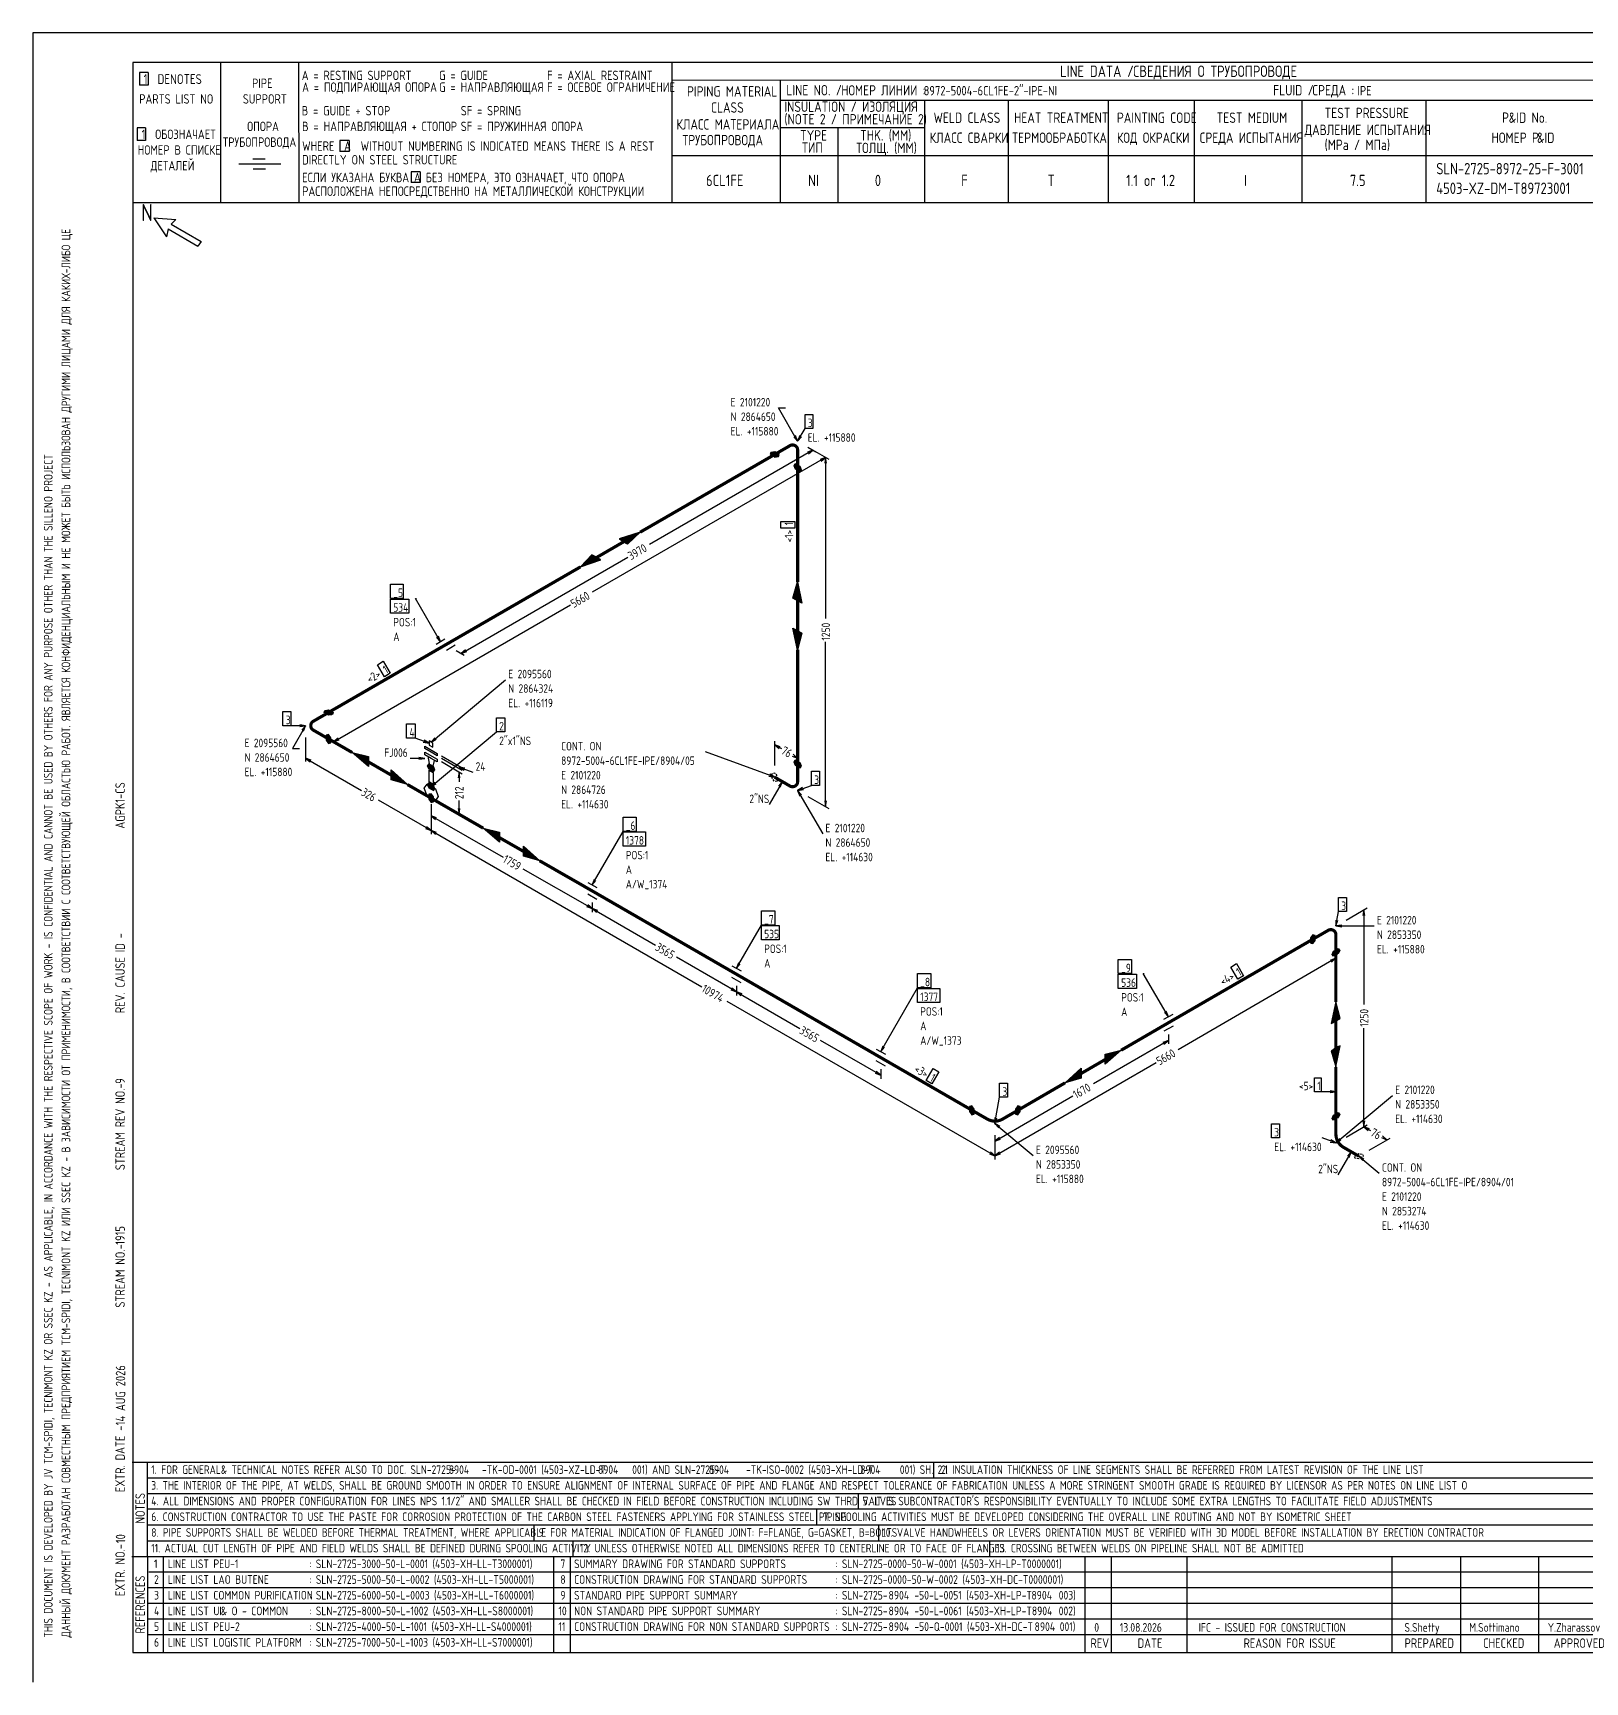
# Model space of a CAD drawing. Extents: x -1005 to 594, y -998 to 420.
# Drawn here: x 0 to 395.3, y 0 to 420 of the extents above; entities that cross this region are included whole.
import ezdxf

# ---------------------------------------------------------------- set-up
doc = ezdxf.new("R2010")
doc.units = 0
doc.linetypes.add('GT100', pattern=[0.8, 0.533333, -0.266667])
doc.styles.add('TTFN17', font='GOST type A')

msp = doc.modelspace()

# ---------------------------------------------------------------- linework, layer by layer
at = {"layer": 'GT_1', "flags": 128}
for points in [[(0, 420), (0, 0)], [(594, 420), (0, 420)], [(589.1, 412.5), (25.4, 412.5)], [(25.4, 412.5), (25.4, 7.5)], [(47.8, 412.5), (47.8, 376.7)], [(67.6, 412.5), (67.7, 376.7)], [(162.7, 412.5), (162.7, 376.7)], [(29.3, 409.9), (27.1, 409.9)], [(27.1, 409.9), (27.1, 406.7)], [(29.3, 409.9), (29.3, 406.7)], [(589.1, 408), (162.7, 407.9)], [(190.3, 407.8), (190.3, 376.7)], [(29.3, 406.7), (27.1, 406.7)], [(190.3, 402.9), (402.7, 402.9)], [(227.1, 402.9), (227.1, 376.7)], [(248.4, 402.9), (248.4, 376.8)], [(273.9, 402.9), (273.9, 376.7)], [(295.8, 402.9), (295.8, 376.7)], [(323.2, 402.9), (323.2, 376.7)], [(354.8, 402.9), (354.8, 376.8)], [(28.7, 395.8), (26.5, 395.8)], [(26.5, 395.8), (26.5, 392.6)], [(28.7, 395.8), (28.7, 392.6)], [(227.1, 395.8), (190.3, 395.8)], [(205, 395.8), (205, 376.7)], [(28.7, 392.6), (26.5, 392.6)], [(80.5, 392.6), (78.2, 392.6)], [(78.2, 392.6), (78.2, 389.8)], [(80.5, 392.6), (80.5, 389.8)], [(63.1, 386.6), (52.4, 386.6)], [(59.1, 387.9), (56, 387.9)], [(80.5, 389.8), (78.2, 389.8)], [(230.2, 388.7), (162.7, 388.7)], [(402.7, 388.7), (226.9, 388.7)], [(59.2, 385.3), (56.1, 385.3)], [(98.6, 384.6), (96.3, 384.6)], [(96.3, 384.6), (96.3, 381.9)], [(98.6, 384.6), (98.6, 381.9)], [(98.6, 381.9), (96.3, 381.9)], [(402.7, 376.7), (25.4, 376.7)], [(30.8, 372.9), (34, 368.1)], [(30.8, 372.9), (36.4, 372.5)], [(34.4, 370.1), (34, 368.1)], [(34.4, 370.1), (42, 365.7)], [(36.4, 372.5), (35.2, 371.3)], [(35.2, 371.3), (42.8, 366.9)], [(42.8, 366.9), (42, 365.7)], [(194.775, 316.025), (189.9, 324.5), (191.7, 324.5)], [(194.775, 316.025), (196.65, 319.25)], [(196.65, 322.85), (198.675, 322.85), (198.675, 319.25), (196.65, 319.25), (196.65, 322.85)], [(193.8, 317.15), (194.775, 316.025), (194.25, 317.45)], [(195.3, 317.45), (194.775, 316.025), (195.75, 317.15)], [(201.9, 311.9), (142.425, 277.55)], [(198.675, 313.775), (157.05, 289.7)], [(188.925, 311.975), (189.9, 312.125), (190.05, 312.65), (188.925, 313.325), (187.95, 313.175), (187.8, 312.65), (188.925, 311.975)], [(187.843, 312.8), (189.8, 312.8)], [(187.883, 312.6), (190.036, 312.6)], [(187.9, 313), (189.467, 313)], [(188.112, 313.2), (189.133, 313.2)], [(188.217, 312.4), (189.979, 312.4)], [(188.55, 312.2), (189.921, 312.2)], [(197.55, 312.8), (198.675, 313.775), (197.25, 313.25)], [(197.4, 314.525), (202.725, 311.45)], [(197.4, 314.525), (199.425, 313.325)], [(197.4, 314.525), (202.725, 311.45)], [(200.775, 310.925), (201.9, 311.9), (200.475, 311.375)], [(202.125, 310.4), (201.9, 311.9), (201.675, 310.4)], [(201.9, 311.9), (201.9, 270.875)], [(194.175, 310.25), (193.8, 309.8), (194.175, 308.975), (195.375, 308.3), (195.75, 308.75), (195.375, 309.575), (194.175, 310.25)], [(193.8, 309.8), (194.975, 309.8)], [(193.891, 309.6), (195.331, 309.6)], [(193.967, 310), (194.619, 310)], [(193.982, 309.4), (195.455, 309.4)], [(194.073, 309.2), (195.545, 309.2)], [(194.164, 309), (195.636, 309)], [(194.486, 308.8), (195.727, 308.8)], [(194.842, 308.6), (195.625, 308.6)], [(190.5, 293.9), (190.5, 295.55), (194.025, 295.55), (194.025, 293.9), (190.5, 293.9)], [(154.65, 292.85), (149.325, 291.125), (151.5, 289.85), (154.65, 292.85), (149.475, 291.05), (151.425, 289.925), (154.275, 292.625), (149.625, 290.975), (151.275, 290), (153.9, 292.4), (149.775, 290.9), (151.125, 290.075), (153.525, 292.175), (149.925, 290.75), (150.975, 290.15), (153.075, 291.95), (150.075, 290.675), (150.825, 290.225), (152.7, 291.725), (150.225, 290.6), (150.675, 290.3), (152.325, 291.5), (150.375, 290.525), (150.6, 290.375), (151.875, 291.275), (150.525, 290.45)], [(109.05, 261.95), (151.5, 286.475)], [(143.55, 286.4), (142.35, 287.075), (139.425, 284), (144.6, 285.8), (142.5, 287), (139.8, 284.225), (144.525, 285.875), (142.65, 286.925), (140.25, 284.45), (144.375, 285.95), (142.8, 286.85), (140.625, 284.75), (144.225, 286.025), (142.95, 286.7), (141, 284.9), (144.075, 286.1), (143.1, 286.625), (141.45, 285.2), (143.925, 286.175), (143.25, 286.55), (141.75, 285.35), (143.775, 286.25), (143.4, 286.475), (142.2, 285.65), (143.625, 286.325), (143.55, 286.4), (139.425, 284)], [(91.05, 279.575), (94.275, 279.575), (94.275, 275.975), (91.05, 275.975), (91.05, 279.575)], [(194.775, 275.375), (193.575, 276.05), (194.775, 280.175), (195.825, 274.775), (193.725, 275.975), (194.775, 279.725), (195.75, 274.85), (193.875, 275.9), (194.775, 279.2), (195.6, 274.925), (194.025, 275.825), (194.775, 278.75), (195.45, 275), (194.175, 275.675), (194.775, 278.3), (195.3, 275.075), (194.325, 275.6), (194.775, 277.85), (195.15, 275.15), (194.475, 275.525), (194.775, 277.4), (195, 275.225), (194.625, 275.45), (194.775, 276.95), (194.85, 275.3), (194.775, 275.375), (194.775, 280.175)], [(76.575, 239.45), (136.875, 274.325)], [(91.05, 275.825), (95.7, 275.825), (95.7, 272.225), (91.05, 272.225), (91.05, 275.825)], [(103.8, 264.95), (97.425, 275.975), (97.65, 275.975)], [(104.925, 265.625), (102.675, 264.275)], [(102.825, 266.075), (103.8, 264.95), (103.275, 266.375)], [(194.775, 262.925), (193.575, 268.4), (195.825, 267.125), (194.775, 262.925), (193.725, 268.325), (195.75, 267.2), (194.775, 263.375), (193.875, 268.25), (195.6, 267.275), (194.775, 263.75), (194.025, 268.175), (195.45, 267.35), (194.775, 264.275), (194.175, 268.025), (195.3, 267.425), (194.775, 264.725), (194.325, 267.95), (195.15, 267.5), (194.775, 265.175), (194.475, 267.875), (195, 267.575), (194.775, 265.625), (194.625, 267.8), (194.85, 267.65), (194.775, 266.075), (194.775, 267.725)], [(201.9, 222.95), (201.9, 264.95)], [(105.3, 262.775), (107.55, 264.125)], [(107.775, 262.7), (109.8, 261.5)], [(110.175, 262.925), (109.05, 261.95), (110.475, 262.475)], [(87.75, 259.1), (89.175, 260), (90.975, 256.925), (89.55, 256.025), (87.75, 259.1)], [(101.4, 239.375), (120.375, 255.275)], [(63.675, 247.175), (65.7, 247.175), (65.7, 243.575), (63.675, 243.575), (63.675, 247.175)], [(67.95, 243.35), (69.45, 243.575), (67.95, 243.8)], [(74.175, 246.95), (74.325, 247.475), (75.3, 247.625), (76.425, 246.95), (76.275, 246.425), (75.3, 246.275), (74.175, 246.95)], [(74.189, 247), (76.342, 247)], [(74.246, 247.2), (76.008, 247.2)], [(74.304, 247.4), (75.675, 247.4)], [(74.425, 246.8), (76.382, 246.8)], [(74.758, 246.6), (76.325, 246.6)], [(75.092, 246.4), (76.112, 246.4)], [(95.175, 244.025), (97.35, 244.025), (97.35, 240.425), (95.175, 240.425), (95.175, 244.025)], [(118.05, 245.6), (120.225, 245.6), (120.225, 242), (118.05, 242), (118.05, 245.6)], [(69.45, 243.575), (65.7, 243.575)], [(69.45, 243.575), (66.075, 237.725), (67.875, 237.725)], [(68.925, 242.15), (69.45, 243.575), (68.475, 242.45)], [(69.45, 240.575), (69.45, 234.425)], [(72.075, 242.075), (77.4, 239)], [(75.9, 240.5), (75.3, 241.325), (74.7, 241.175), (74.7, 239.9), (75.3, 239.075), (75.9, 239.225), (75.9, 240.5)], [(74.7, 241), (75.536, 241)], [(74.7, 240.8), (75.682, 240.8)], [(74.7, 240.6), (75.827, 240.6)], [(74.7, 240.4), (75.9, 240.4)], [(74.7, 240.2), (75.9, 240.2)], [(74.7, 240), (75.9, 240)], [(74.773, 239.8), (75.9, 239.8)], [(74.8, 241.2), (75.391, 241.2)], [(74.918, 239.6), (75.9, 239.6)], [(75.064, 239.4), (75.9, 239.4)], [(77.7, 240.425), (76.575, 239.45), (78, 239.975)], [(100.875, 239.15), (97.35, 240.425)], [(99.375, 239.375), (100.875, 239.15), (99.6, 239.9)], [(100.875, 238.625), (101.85, 238.1), (101.85, 239.15), (100.875, 239.675), (100.875, 238.625)], [(101.4, 228.05), (118.05, 242)], [(102.375, 240.5), (101.4, 239.375), (102.675, 240.125)], [(188.925, 233.45), (188.925, 239.6)], [(70.875, 234.8), (69.45, 235.325), (70.575, 234.35)], [(69.45, 235.325), (83.7, 227.075)], [(75.209, 239.2), (75.8, 239.2)], [(81.3, 236.75), (85.425, 235.7), (85.425, 233.15), (81.3, 236.75), (85.425, 235.55), (85.425, 233.225), (81.675, 236.525), (85.425, 235.325), (85.425, 233.45), (82.05, 236.3), (85.425, 235.175), (85.425, 233.6), (82.425, 236.075), (85.425, 235.025), (85.425, 233.75), (82.875, 235.85), (85.425, 234.875), (85.425, 233.9), (83.25, 235.625), (85.425, 234.65), (85.425, 234.125), (83.625, 235.4), (85.425, 234.5), (85.425, 234.275), (84.075, 235.175), (85.425, 234.35)], [(99.825, 235.25), (96.075, 235.25)], [(98.325, 235.025), (99.825, 235.25), (98.325, 235.475)], [(101.4, 236.825), (99.825, 237.725), (99.825, 238.325), (102.975, 236.525), (102.975, 235.925), (101.4, 236.825)], [(101.4, 235.25), (99.825, 236.15), (99.825, 236.825), (102.975, 235.025), (102.975, 234.35), (101.4, 235.25)], [(100.575, 235.775), (101.1, 233), (101.775, 232.625), (102.3, 234.725)], [(104.025, 235.925), (109.35, 232.85)], [(104.025, 235.325), (109.35, 232.25)], [(188.925, 230.45), (171.3, 236.9)], [(190.35, 238.175), (188.925, 238.7), (190.05, 237.725)], [(188.925, 238.7), (190.65, 237.725)], [(193.35, 235.85), (194.775, 235.325), (193.65, 236.3)], [(194.775, 235.325), (193.875, 235.85)], [(194.775, 230.075), (194.775, 236.225)], [(91.275, 230.975), (91.275, 232.325), (95.4, 228.575), (91.275, 229.775), (91.275, 232.175), (95.025, 228.8), (91.275, 229.85), (91.275, 231.95), (94.575, 229.025), (91.275, 230.075), (91.275, 231.8), (94.2, 229.325), (91.275, 230.225), (91.275, 231.65), (93.825, 229.475), (91.275, 230.375), (91.275, 231.5), (93.375, 229.775), (91.275, 230.525), (91.275, 231.275), (93.075, 229.925), (91.275, 230.75), (91.275, 231.125), (92.625, 230.225), (91.275, 230.9), (91.275, 230.975), (95.4, 228.575)], [(100.8, 233.825), (100.425, 233.375), (100.8, 232.55), (102, 231.875), (102.375, 232.325), (102, 233.15), (100.8, 233.825)], [(100.446, 233.4), (101.556, 233.4)], [(100.505, 233.2), (101.911, 233.2)], [(100.595, 233), (102.068, 233)], [(100.612, 233.6), (101.2, 233.6)], [(100.686, 232.8), (102.159, 232.8)], [(100.777, 232.6), (102.25, 232.6)], [(101.4, 228.95), (100.875, 229.25), (100.875, 232.25), (101.925, 231.65), (101.925, 228.65), (101.4, 228.95)], [(101.067, 232.4), (102.341, 232.4)], [(101.422, 232.2), (102.271, 232.2)], [(104.025, 234.425), (109.35, 231.35)], [(108.75, 230.3), (108.525, 231.8), (108.3, 230.3)], [(110.025, 232.775), (108.525, 233), (109.8, 232.25)], [(108.525, 233), (112.05, 231.725)], [(108.525, 231.8), (108.525, 229.25)], [(187.425, 230.75), (188.925, 230.45), (187.65, 231.2)], [(194.175, 234.8), (193.8, 234.35), (194.175, 233.525), (195.375, 232.85), (195.75, 233.3), (195.375, 234.125), (194.175, 234.8)], [(193.842, 234.4), (194.886, 234.4)], [(193.868, 234.2), (195.242, 234.2)], [(193.959, 234), (195.432, 234)], [(194.008, 234.6), (194.531, 234.6)], [(194.05, 233.8), (195.523, 233.8)], [(194.141, 233.6), (195.614, 233.6)], [(194.397, 233.4), (195.705, 233.4)], [(194.753, 233.2), (195.667, 233.2)], [(198.3, 231.95), (200.325, 231.95), (200.325, 228.35), (198.3, 228.35), (198.3, 231.95)], [(101.4, 225.125), (100.425, 225.725), (99.6, 227.675), (100.425, 228.65), (102.525, 227.45), (103.2, 225.575), (102.525, 224.525), (101.4, 225.125)], [(100.8, 229.025), (100.425, 228.575), (100.8, 227.75), (102, 227.075), (102.375, 227.525), (102, 228.35), (100.8, 229.025)], [(100.446, 228.6), (101.556, 228.6)], [(100.505, 228.4), (101.911, 228.4)], [(100.595, 228.2), (102.068, 228.2)], [(100.612, 228.8), (101.2, 228.8)], [(100.686, 228), (102.159, 228)], [(100.777, 227.8), (102.25, 227.8)], [(101.067, 227.6), (102.341, 227.6)], [(102.375, 229.175), (101.4, 228.05), (102.675, 228.8)], [(101.422, 227.4), (102.271, 227.4)], [(190.875, 229.325), (187.5, 223.475)], [(190.35, 227.9), (190.875, 229.325), (189.9, 228.2)], [(194.775, 227.075), (198.3, 228.35)], [(196.05, 227.825), (194.775, 227.075), (196.275, 227.3)], [(195.75, 225.95), (194.775, 227.075), (195.3, 225.65)], [(194.775, 227.075), (201.15, 216.05)], [(101.4, 216.875), (87.975, 224.6)], [(102, 225.425), (101.4, 226.25), (100.8, 226.1), (100.8, 224.825), (101.4, 224), (102, 224.15), (102, 225.425)], [(100.8, 226), (101.582, 226)], [(100.8, 225.8), (101.727, 225.8)], [(100.8, 225.6), (101.873, 225.6)], [(100.8, 225.4), (102, 225.4)], [(100.8, 225.2), (102, 225.2)], [(100.8, 225), (102, 225)], [(100.818, 224.8), (102, 224.8)], [(100.964, 224.6), (102, 224.6)], [(101.109, 224.4), (102, 224.4)], [(101.255, 224.2), (102, 224.2)], [(101.4, 223.625), (101.4, 219.725)], [(101.4, 223.625), (101.4, 215.975)], [(104.025, 223.625), (109.35, 220.55)], [(108.525, 221), (108.525, 224.525)], [(197.4, 225.575), (202.725, 222.5)], [(201.675, 224.45), (201.9, 222.95), (202.125, 224.45)], [(101.4, 222.125), (101.4, 215.975)], [(102.825, 220.1), (101.4, 220.625), (102.525, 219.65)], [(101.4, 220.625), (119.775, 210.05)], [(108.3, 222.5), (108.525, 221), (108.75, 222.5)], [(150.3, 220.25), (153.675, 220.25), (153.675, 216.65), (150.3, 216.65), (150.3, 220.25)], [(99.975, 217.4), (101.4, 216.875), (100.275, 217.85)], [(102.825, 216.35), (101.4, 216.875), (102.525, 215.9)], [(101.4, 216.875), (170.4, 177.05)], [(114.675, 217.475), (118.8, 216.425), (118.8, 213.875), (114.675, 217.475), (118.8, 216.275), (118.8, 213.95), (115.05, 217.25), (118.8, 216.05), (118.8, 214.175), (115.425, 217.025), (118.8, 215.9), (118.8, 214.325), (115.8, 216.8), (118.8, 215.75), (118.8, 214.475), (116.25, 216.575), (118.8, 215.6), (118.8, 214.625), (116.625, 216.35), (118.8, 215.375), (118.8, 214.85), (117, 216.125), (118.8, 215.225), (118.8, 215), (117.45, 215.9), (118.8, 215.075)], [(142.425, 203), (150.3, 216.65)], [(150.3, 216.5), (156, 216.5), (156, 212.9), (150.3, 212.9), (150.3, 216.5)], [(124.95, 211.55), (124.95, 212.9), (129.075, 209.15), (124.95, 210.35), (124.95, 212.75), (128.7, 209.375), (124.95, 210.425), (124.95, 212.525), (128.25, 209.6), (124.95, 210.65), (124.95, 212.375), (127.875, 209.9), (124.95, 210.8), (124.95, 212.225), (127.5, 210.05), (124.95, 210.95), (124.95, 212.075), (127.05, 210.35), (124.95, 211.1), (124.95, 211.85), (126.75, 210.5), (124.95, 211.325), (124.95, 211.7), (126.3, 210.8), (124.95, 211.475), (124.95, 211.55), (129.075, 209.15)], [(142.425, 197), (124.875, 207.05)], [(141.3, 203.675), (143.625, 202.325)], [(142.95, 204.425), (142.425, 203), (143.4, 204.125)], [(141, 197.525), (142.425, 197), (141.3, 197.975)], [(143.625, 199.325), (141.3, 200.675)], [(142.425, 198.5), (142.425, 196.1)], [(142.425, 198.5), (142.425, 196.1)], [(332.55, 199.85), (334.575, 199.85), (334.575, 196.25), (332.55, 196.25), (332.55, 199.85)], [(143.85, 196.475), (142.425, 197), (143.55, 196.025)], [(142.425, 197), (158.55, 187.7)], [(185.55, 196.4), (188.925, 196.4), (188.925, 192.8), (185.55, 192.8), (185.55, 196.4)], [(331.875, 192.575), (332.55, 196.25)], [(331.875, 194.075), (331.875, 192.575), (332.4, 194)], [(334.5, 194.075), (339.825, 197.15)], [(339.225, 195.2), (339, 196.7), (338.775, 195.2)], [(339, 196.7), (339, 172.55)], [(179.175, 181.775), (185.55, 192.8)], [(185.55, 192.65), (190.05, 192.65), (190.05, 189.05), (185.55, 189.05), (185.55, 192.65)], [(326.625, 190.175), (326.025, 190.325), (325.425, 189.5), (325.425, 188.225), (326.025, 188.075), (326.625, 188.9), (326.625, 190.175)], [(325.425, 189.4), (326.625, 189.4)], [(325.425, 189.2), (326.625, 189.2)], [(325.425, 189), (326.625, 189)], [(325.498, 189.6), (326.625, 189.6)], [(325.643, 189.8), (326.625, 189.8)], [(325.789, 190), (326.625, 190)], [(325.934, 190.2), (326.525, 190.2)], [(333.375, 192.8), (331.875, 192.575), (333.375, 192.35)], [(331.875, 192.575), (341.625, 192.575)], [(331.875, 189.575), (331.875, 183.425)], [(325.425, 188.8), (326.552, 188.8)], [(325.425, 188.6), (326.407, 188.6)], [(325.425, 188.4), (326.261, 188.4)], [(325.525, 188.2), (326.116, 188.2)], [(331.275, 184.85), (330.9, 185.3), (331.275, 186.125), (332.475, 186.8), (332.85, 186.35), (332.475, 185.525), (331.275, 184.85)], [(330.945, 185.4), (332.253, 185.4)], [(330.983, 185.2), (331.897, 185.2)], [(331.036, 185.6), (332.509, 185.6)], [(331.127, 185.8), (332.6, 185.8)], [(331.218, 186), (332.691, 186)], [(331.408, 186.2), (332.782, 186.2)], [(331.764, 186.4), (332.808, 186.4)], [(332.119, 186.6), (332.642, 186.6)], [(179.175, 175.775), (163.875, 184.625)], [(178.05, 182.45), (180.375, 181.1)], [(179.7, 183.2), (179.175, 181.775), (180.15, 182.9)], [(276.45, 184.025), (279.825, 184.025), (279.825, 180.425), (276.45, 180.425), (276.45, 184.025)], [(331.875, 184.325), (291.675, 161)], [(305.1, 182.075), (306.525, 182.975), (308.325, 179.9), (306.9, 179), (305.1, 182.075)], [(330.75, 183.35), (331.875, 184.325), (330.45, 183.8)], [(177.75, 176.3), (179.175, 175.775), (178.05, 176.75)], [(180.375, 178.1), (178.05, 179.45)], [(179.175, 177.275), (179.175, 174.875)], [(179.175, 177.275), (179.175, 174.875)], [(215.925, 160.55), (225.3, 176.825)], [(225.3, 180.425), (228.675, 180.425), (228.675, 176.825), (225.3, 176.825), (225.3, 180.425)], [(225.3, 176.675), (231, 176.675), (231, 173.075), (225.3, 173.075), (225.3, 176.675)], [(276.45, 180.275), (281.1, 180.275), (281.1, 176.675), (276.45, 176.675), (276.45, 180.275)], [(289.2, 169.4), (282.825, 180.425), (283.05, 180.425)], [(245.025, 134), (176.85, 173.3)], [(180.6, 175.25), (179.175, 175.775), (180.3, 174.8)], [(179.175, 175.775), (195.3, 166.475)], [(331.875, 173.225), (330.675, 167.75), (332.925, 169.025), (331.875, 173.225), (330.825, 167.825), (332.85, 168.95), (331.875, 172.775), (330.975, 167.9), (332.7, 168.875), (331.875, 172.4), (331.125, 167.975), (332.55, 168.8), (331.875, 171.875), (331.275, 168.125), (332.4, 168.725), (331.875, 171.425), (331.425, 168.2), (332.25, 168.65), (331.875, 170.975), (331.575, 168.275), (332.1, 168.575), (331.875, 170.525), (331.725, 168.35), (331.95, 168.5), (331.875, 170.075), (331.875, 168.425)], [(288.075, 168.8), (290.4, 170.075)], [(288.225, 170.525), (289.2, 169.4), (288.675, 170.825)], [(290.4, 167.075), (288.075, 165.8)], [(289.2, 164.9), (289.2, 162.5)], [(339, 141.425), (339, 166.55)], [(215.925, 154.55), (200.625, 163.4)], [(214.8, 161.225), (217.125, 159.875)], [(216.45, 161.975), (215.925, 160.55), (216.9, 161.675)], [(289.2, 163.4), (270.15, 152.375)], [(273.075, 158.525), (273.075, 159.875), (277.2, 160.925), (273.075, 157.325), (273.075, 159.725), (276.825, 160.7), (273.075, 157.4), (273.075, 159.5), (276.375, 160.475), (273.075, 157.625), (273.075, 159.35), (276, 160.175), (273.075, 157.775), (273.075, 159.2), (275.625, 160.025), (273.075, 157.925), (273.075, 159.05), (275.175, 159.725), (273.075, 158.075), (273.075, 158.825), (274.875, 159.575), (273.075, 158.3), (273.075, 158.675), (274.425, 159.275), (273.075, 158.45), (273.075, 158.525), (277.2, 160.925)], [(288.075, 162.425), (289.2, 163.4), (287.775, 162.875)], [(331.875, 161.45), (330.675, 160.775), (331.875, 156.65), (332.925, 162.05), (330.825, 160.85), (331.875, 157.1), (332.85, 161.975), (330.975, 160.925), (331.875, 157.625), (332.7, 161.9), (331.125, 161), (331.875, 158.075), (332.55, 161.825), (331.275, 161.15), (331.875, 158.525), (332.4, 161.75), (331.425, 161.225), (331.875, 158.975), (332.25, 161.675), (331.575, 161.3), (331.875, 159.425), (332.1, 161.6), (331.725, 161.375), (331.875, 159.875), (331.95, 161.525), (331.875, 161.45), (331.875, 156.65)], [(214.5, 155.075), (215.925, 154.55), (214.8, 155.525)], [(217.125, 156.875), (214.8, 158.225)], [(215.925, 156.05), (215.925, 153.65)], [(229.275, 156.275), (230.7, 155.45), (228.975, 152.375), (227.475, 153.2), (229.275, 156.275)], [(245.025, 134), (286.125, 157.775)], [(262.875, 152.6), (267, 156.35), (267, 153.8), (262.875, 152.6), (267, 156.2), (267, 153.875), (263.25, 152.825), (267, 155.975), (267, 154.1), (263.625, 153.05), (267, 155.825), (267, 154.25), (264, 153.275), (267, 155.675), (267, 154.4), (264.45, 153.5), (267, 155.525), (267, 154.55), (264.825, 153.725), (267, 155.3), (267, 154.775), (265.2, 153.95), (267, 155.15), (267, 154.925), (265.65, 154.175), (267, 155)], [(246.225, 152.525), (248.25, 152.525), (248.25, 148.925), (246.225, 148.925), (246.225, 152.525)], [(326.4, 153.875), (328.125, 153.875), (328.125, 150.35), (326.4, 150.35), (326.4, 153.875)], [(245.025, 137.75), (264.9, 149.3)], [(245.025, 142.25), (246.225, 148.925)], [(331.875, 150.35), (328.125, 150.35)], [(330.375, 150.125), (331.875, 150.35), (330.375, 150.575)], [(331.875, 137.3), (346.275, 149.375)], [(239.775, 145.925), (239.175, 146.75), (238.575, 146.6), (238.575, 145.325), (239.175, 144.5), (239.775, 144.65), (239.775, 145.925)], [(238.575, 146.6), (239.284, 146.6)], [(238.575, 146.4), (239.43, 146.4)], [(238.575, 146.2), (239.575, 146.2)], [(238.575, 146), (239.72, 146)], [(238.575, 145.8), (239.775, 145.8)], [(238.575, 145.6), (239.775, 145.6)], [(238.575, 145.4), (239.775, 145.4)], [(238.666, 145.2), (239.775, 145.2)], [(238.811, 145), (239.775, 145)], [(238.957, 144.8), (239.775, 144.8)], [(245.025, 143.75), (245.025, 142.25), (245.55, 143.675)], [(251.475, 146.6), (250.875, 146.75), (250.275, 145.925), (250.275, 144.65), (250.875, 144.5), (251.475, 145.325), (251.475, 146.6)], [(250.275, 145.8), (251.475, 145.8)], [(250.275, 145.6), (251.475, 145.6)], [(250.275, 145.4), (251.475, 145.4)], [(250.275, 145.2), (251.384, 145.2)], [(250.275, 145), (251.239, 145)], [(250.275, 144.8), (251.093, 144.8)], [(250.33, 146), (251.475, 146)], [(250.475, 146.2), (251.475, 146.2)], [(250.62, 146.4), (251.475, 146.4)], [(250.766, 146.6), (251.475, 146.6)], [(331.275, 143.075), (330.9, 143.525), (331.275, 144.35), (332.475, 145.025), (332.85, 144.575), (332.475, 143.75), (331.275, 143.075)], [(330.934, 143.6), (332.208, 143.6)], [(331.004, 143.4), (331.853, 143.4)], [(331.025, 143.8), (332.498, 143.8)], [(331.116, 144), (332.589, 144)], [(331.207, 144.2), (332.68, 144.2)], [(331.364, 144.4), (332.77, 144.4)], [(331.719, 144.6), (332.829, 144.6)], [(332.075, 144.8), (332.662, 144.8)], [(338.775, 142.925), (339, 141.425), (339.225, 142.925)], [(246.3, 141.5), (245.025, 142.25), (246, 141.125)], [(245.025, 142.25), (254.775, 134.075)], [(245.025, 139.25), (245.025, 133.1)], [(245.025, 139.25), (245.025, 136.85)], [(245.025, 139.25), (245.025, 133.1)], [(246.15, 138.725), (245.025, 137.75), (246.45, 138.275)], [(315.45, 142.175), (317.475, 142.175), (317.475, 138.575), (315.45, 138.575), (315.45, 142.175)], [(334.5, 138.8), (339.825, 141.875)], [(334.5, 138.8), (339.825, 141.875)], [(340.425, 140.9), (339, 141.425), (340.125, 140.45)], [(339, 141.425), (340.725, 140.45)], [(343.5, 138.65), (344.85, 138.05), (343.725, 139.1)], [(243.6, 134.525), (245.025, 134), (243.9, 134.975)], [(246.15, 134.975), (245.025, 134), (246.45, 134.525)], [(331.875, 137.3), (328.35, 138.575)], [(330.375, 137.525), (331.875, 137.3), (330.6, 138.05)], [(332.85, 138.425), (331.875, 137.3), (333.15, 138.05)], [(335.775, 135.05), (332.4, 129.2)], [(335.25, 133.625), (335.775, 135.05), (334.8, 133.925)], [(340.35, 135.425), (345.675, 138.5)], [(344.85, 138.05), (344.025, 138.575)], [(339, 133.175), (337.725, 133.925), (338.7, 132.8)], [(337.725, 133.925), (342.9, 129.575)], [(25.3, 56), (402.7, 56)], [(29.1, 56), (29.2, 7.5)], [(229.4, 56), (229.4, 52)], [(29.1, 52), (402.7, 52)], [(29.1, 48), (402.7, 48)], [(210.2, 48), (210.2, 44)], [(402.7, 44), (29.1, 44)], [(199.6, 44), (199.6, 40)], [(29.2, 40), (402.7, 40)], [(127.6, 40), (127.6, 36)], [(215.4, 40), (215.4, 36)], [(29.1, 36), (402.7, 36)], [(137.5, 36), (137.5, 32)], [(243.6, 36), (243.6, 32)], [(25.2, 32), (402.7, 32)], [(33.2, 32), (33.2, 7.6)], [(132.6, 32), (132.6, 7.6)], [(136.8, 32), (136.8, 7.6)], [(267.9, 32), (267.9, 7.5)], [(274.6, 32), (274.6, 7.5)], [(293.9, 32), (293.9, 7.5)], [(346.1, 32), (346.1, 7.5)], [(363.6, 32), (363.6, 7.5)], [(383.5, 32), (383.5, 7.5)], [(402.7, 28), (29.5, 28)], [(402.7, 24), (29.1, 24)], [(402.7, 20), (29.1, 20)], [(402.7, 16), (29.1, 16)], [(402.7, 12), (29.2, 12)], [(25.4, 7.5), (589.1, 7.5)], [(0, 0), (0, 0)]]:
    msp.add_lwpolyline(points, dxfattribs=at)
at = {"layer": 'GT_1', "const_width": 0.8, "flags": 128}
for points in [[(192.825, 314.9), (188.925, 312.65)], [(188.925, 312.65), (154.65, 292.85)], [(194.775, 309.275), (194.775, 313.775)], [(194.775, 280.175), (194.775, 309.275)], [(150.525, 290.45), (143.55, 286.4)], [(139.425, 284), (105.15, 264.2)], [(194.775, 267.725), (194.775, 275.375)], [(105.15, 264.2), (75.3, 246.95)], [(194.775, 233.825), (194.775, 262.925)], [(75.3, 246.95), (71.4, 244.7)], [(71.4, 242.45), (75.3, 240.2)], [(75.3, 240.2), (81.3, 236.75)], [(85.425, 234.35), (91.275, 230.975)], [(194.775, 229.325), (194.775, 233.825)], [(95.4, 228.575), (101.4, 225.125)], [(188.925, 230.45), (192.825, 228.2)], [(101.4, 225.125), (114.675, 217.475)], [(118.8, 215.075), (124.95, 211.55)], [(129.075, 209.15), (142.425, 201.5)], [(142.425, 201.5), (179.175, 180.275)], [(289.2, 167.9), (326.025, 189.2)], [(326.025, 189.2), (329.925, 191.45)], [(331.875, 190.325), (331.875, 185.825)], [(331.875, 185.825), (331.875, 173.225)], [(179.175, 180.275), (215.925, 159.05)], [(277.2, 160.925), (289.2, 167.9)], [(331.875, 168.425), (331.875, 161.45)], [(215.925, 159.05), (239.175, 145.625)], [(267, 155), (273.075, 158.525)], [(331.875, 156.65), (331.875, 144.05)], [(250.875, 145.625), (262.875, 152.6)], [(239.175, 145.625), (243.075, 143.375)], [(246.975, 143.375), (250.875, 145.625)], [(331.875, 144.05), (331.875, 139.55)], [(333.825, 136.175), (337.725, 133.925)]]:
    msp.add_lwpolyline(points, dxfattribs=at)
for points in [[(194.775, 313.775, 0.577571), (192.825, 314.9)], [(71.4, 244.7, 0.57736), (71.4, 242.45)], [(192.825, 228.2, 0.577127), (194.775, 229.325)], [(329.925, 191.45, -0.577127), (331.875, 190.325)], [(243.075, 143.375, 0.267941), (246.975, 143.375)], [(331.875, 139.55, 0.268126), (333.825, 136.175)]]:
    msp.add_lwpolyline(points, format="xyb", dxfattribs=at)
at = {"layer": 'GT_1', "linetype": 'GT100', "flags": 128}
for points in [[(189.525, 229.475), (188.925, 229.325), (188.325, 230.15), (188.325, 231.425), (188.925, 231.575), (189.525, 230.75), (189.525, 229.475)], [(337.725, 133.25), (336.75, 133.4), (336.6, 133.925), (337.725, 134.6), (338.7, 134.45), (338.85, 133.925), (337.725, 133.25)]]:
    msp.add_lwpolyline(points, dxfattribs=at)

# ---------------------------------------------------------------- texts
at = {"layer": 'GT_1', "style": 'TTFN17'}
for s, height, p in [('LINE DATA /', 2.8875, (261.633, 408.8)), ('СВЕДЕНИЯ О ТРУБОПРОВОДЕ', 2.8875, (280.233, 408.8)), (' 1  DENOTES', 2.5025, (26.875, 407)), (' PIPE', 2.4062, (54.561, 406)), ('A = RESTING SUPPORT', 2.40625, (68.461, 408)), ('A = ПОДПИРАЮЩАЯ ОПОРА', 2.40625, (68.561, 405)), ('G = GUIDE', 2.4062, (103.461, 408)), ('G = НАПРАВЛЯЮЩАЯ', 2.40625, (103.461, 405)), ('F = AXIAL RESTRAINT', 2.40625, (130.961, 408)), ('F = ОСЕВОЕ ОГРАНИЧЕНИЕ', 2.40625, (130.961, 405)), ('PARTS LIST NO', 2.40625, (27.061, 402)), ('SUPPORT', 2.4062, (53.461, 402)), ('PIPING MATERIAL', 2.64687, (166.597, 403.8)), ('LINE NO. /', 2.6469, (191.897, 404.1)), ('НОМЕР ЛИНИИ :', 2.59875, (205.89, 404.1)), ('8972-5004-6CL1FE-2"-IPE-NI', 2.40625, (226.861, 404.1)), ('FLUID /', 2.6469, (315.897, 404.1)), ('СРЕДА :', 2.6469, (325.897, 404.1)), ('IPE', 2.4062, (337.361, 404.1)), ('B = GUIDE + STOP', 2.40625, (68.461, 399)), ('SF = SPRING', 2.40625, (108.961, 399)), ('CLASS', 2.6469, (172.697, 399.7)), ('(NOTE 2 / ПРИМЕЧАНИЕ 2)', 2.64687, (191.397, 396.7)), ('INSULATION / ИЗОЛЯЦИЯ', 2.64687, (191.397, 399.9)), ('WELD CLASS', 2.6469, (229.397, 397.1)), ('HEAT TREATMENT', 2.64687, (249.897, 397.1)), ('PAINTING CODE', 2.64687, (276.097, 397.1)), ('TEST MEDIUM', 2.64687, (301.497, 397.1)), ('TEST PRESSURE', 2.64687, (328.997, 398.3)), ('P', 2.647, (374.197, 397.1)), ('&ID No.', 2.6469, (375.908, 397.1)), (' 1  ОБОЗНАЧАЕТ', 2.40625, (26.461, 393)), ('ОПОРА', 2.4062, (54.561, 395)), ('B = НАПРАВЛЯЮЩАЯ + СТОПОР', 2.40625, (68.561, 395)), ('SF = ПРУЖИННАЯ ОПОРА', 2.40625, (108.961, 395)), ('КЛАСС МАТЕРИАЛА', 2.64687, (163.897, 395.4)), ('TYPE', 2.6469, (195.397, 392.6)), ('THK. (MM)', 2.6469, (210.697, 392.6)), ('ДАВЛЕНИЕ ИСПЫТАНИЯ', 2.64687, (323.897, 394)), ('НОМЕР В СПИСКЕ', 2.40625, (26.661, 389)), ('ТРУБОПРОВОДА', 2.40625, (48.361, 391)), ('WHERE  A  WITHOUT NUMBERING IS INDICATED MEANS THERE IS A REST', 2.40625, (68.561, 390)), ('ТРУБОПРОВОДА', 2.64687, (165.397, 391.4)), ('ТИП', 2.6469, (195.897, 389.5)), ('ТОЛЩ. (ММ)', 2.6469, (209.697, 389.4)), ('КЛАСС СВАРКИ', 2.64687, (228.397, 392)), ('ТЕРМООБРАБОТКА', 2.64687, (249.397, 392)), ('КОД ОКРАСКИ', 2.64687, (276.097, 392)), ('СРЕДА ИСПЫТАНИЯ', 2.64687, (297.197, 392)), ('(MPa / МПа)', 2.64687, (328.997, 390.2)), ('НОМЕР P', 2.6469, (371.497, 392)), ('&ID', 2.6469, (383.097, 392)), ('ДЕТАЛЕЙ', 2.4062, (29.961, 385)), ('DIRECTLY ON STEEL STRUCTURE', 2.40625, (68.561, 386.5)), ('SLN-2725-8972-25-F-3001', 2.8875, (357.433, 384)), ('ЕСЛИ УКАЗАНА БУКВА A БЕЗ НОМЕРА, ЭТО ОЗНАЧАЕТ, ЧТО ОПОРА', 2.40625, (68.561, 382)), ('6CL1FE', 2.8875, (171.433, 381)), ('NI', 2.8875, (197.433, 381)), ('0', 2.888, (214.433, 381)), ('F', 2.888, (236.433, 381)), ('T', 2.888, (258.433, 381)), ('1.1 or 1.2', 2.8875, (278.433, 381)), ('I', 2.888, (308.433, 381)), ('7.5', 2.8875, (335.433, 381)), ('РАСПОЛОЖЕНА НЕПОСРЕДСТВЕННО НА МЕТАЛЛИЧЕСКОЙ КОНСТРУКЦИИ', 2.40625, (68.561, 378.5)), ('4503-XZ-DM-T89723001', 2.8875, (357.433, 379)), ('N', 4.331, (27.55, 372.1)), ('E 2101220', 2.1656, (177.713, 324.875)), ('N 2864650', 2.1656, (177.713, 321.178)), ('EL. +115880', 2.16562, (177.713, 317.48)), ('3', 2.166, (197.35, 319.625)), ('EL. +115880', 2.16562, (197.35, 315.875)), ('_5', 2.1656, (91.783, 276.35)), ('534', 2.1656, (91.783, 272.6)), ('POS:1', 2.1656, (91.783, 268.85)), ('A', 2.166, (91.783, 265.153)), ('E 2095560', 2.1656, (121.075, 255.65)), ('N 2864324', 2.1656, (121.075, 251.953)), ('EL. +116119', 2.16562, (121.075, 248.255)), ('3', 2.166, (64.405, 243.95)), ('2', 2.166, (118.75, 242.375)), ('E 2095560', 2.1656, (53.889, 238.1)), ('4', 2.166, (95.9, 240.8)), ('2"x1"NS', 2.1656, (118.75, 238.625)), ('CONT. ON', 2.1656, (134.529, 237.275)), ('N 2864650', 2.1656, (53.889, 234.403)), ('FJ006', 2.1656, (89.49, 235.625)), ('8972-5004-6CL1FE-IPE/8904/05', 2.16562, (134.529, 233.578)), ('EL. +115880', 2.16562, (53.889, 230.705)), ('24', 2.1656, (112.75, 232.1)), ('E 2101220', 2.1656, (134.529, 229.88)), ('N 2864726', 2.1656, (134.529, 226.183)), ('3', 2.166, (199, 228.725)), ('EL. +114630', 2.16562, (134.529, 222.485)), ('2"NS', 2.1656, (182.472, 223.85)), ('_6', 2.1656, (151, 217.025)), ('E 2101220', 2.1656, (201.85, 216.425)), ('1378', 2.1656, (151, 213.275)), ('N 2864650', 2.1656, (201.85, 212.728)), ('POS:1', 2.1656, (151, 209.525)), ('EL. +114630', 2.16562, (201.85, 209.03)), ('A', 2.166, (151, 205.828)), ('A/W_1374', 2.1656, (151, 202.13)), ('3', 2.166, (333.25, 196.625)), ('_7', 2.1656, (186.25, 193.175)), ('E 2101220', 2.1656, (342.325, 192.95)), ('535', 2.1656, (186.25, 189.425)), ('N 2853350', 2.1656, (342.325, 189.253)), ('POS:1', 2.1656, (186.25, 185.675)), ('EL. +115880', 2.16562, (342.325, 185.555)), ('A', 2.166, (186.25, 181.978)), ('_9', 2.1656, (277.183, 180.8)), ('_8', 2.1656, (226, 177.2)), ('536', 2.1656, (277.183, 177.05)), ('1377', 2.1656, (226, 173.45)), ('POS:1', 2.1656, (277.183, 173.3)), ('A', 2.166, (226, 166.003)), ('POS:1', 2.1656, (226, 169.7)), ('A', 2.166, (277.183, 169.603)), ('A/W_1373', 2.1656, (226, 162.305)), ('3', 2.166, (246.925, 149.3)), ('<5>', 2.1656, (322.471, 150.725)), ('1', 2.166, (327.141, 150.725)), ('E 2101220', 2.1656, (346.975, 149.75)), ('N 2853350', 2.1656, (346.975, 146.053)), ('EL. +114630', 2.16562, (346.975, 142.355)), ('3', 2.166, (316.163, 138.95)), ('E 2095560', 2.1656, (255.475, 134.45)), ('EL. +114630', 2.16562, (316.163, 135.2)), ('N 2853350', 2.1656, (255.475, 130.753)), ('2"NS', 2.1656, (327.372, 129.575)), ('CONT. ON', 2.1656, (343.6, 129.95)), ('EL. +115880', 2.16562, (255.475, 127.055)), ('8972-5004-6CL1FE-IPE/8904/01', 2.16562, (343.6, 126.253)), ('E 2101220', 2.1656, (343.6, 122.555)), ('N 2853274', 2.1656, (343.6, 118.858)), ('EL. +114630', 2.16562, (343.6, 115.16)), ('1. FOR GENERAL', 2.18487, (30.128, 53)), ('& TECHNICAL NOTES REFER ALSO TO DOC. SLN-2725-      -TK-OD-0001 (4503-XZ-LD-T      001) AND SLN-2725-      -TK-ISO-0002 (4503-XH-LD-T      001) SH. 2.1', 2.18487, (47.868, 53)), ('8904', 2.1849, (105.928, 53)), ('8904', 2.1849, (143.928, 53)), ('8904', 2.1849, (172.128, 53)), ('8904', 2.1849, (210.728, 53)), ('2. INSULATION THICKNESS OF LINE SEGMENTS SHALL BE REFERRED FROM LATEST REVISION OF THE LINE LIST', 2.18487, (231.328, 53)), ('3. THE INTERIOR OF THE PIPE, AT WELDS, SHALL BE GROUND SMOOTH IN ORDER TO ENSURE ALIGNMENT OF INTERNAL SURFACE OF PIPE AND FLANGE AND RESPECT TOLERANCE OF FABRICATION UNLESS A MORE STRINGENT SMOOTH GRADE IS REQUIRED BY LICENSOR AS PER NOTES ON LINE LIST O', 2.18487, (30.128, 49)), ('4. ALL DIMENSIONS AND PROPER CONFIGURATION FOR LINES NPS 1.1/2" AND SMALLER SHALL BE CHECKED IN FIELD BEFORE CONSTRUCTION INCLUDING SW THRD VALVES', 2.18487, (30.128, 45)), ("5. IT IS SUBCONTRACTOR'S RESPONSIBILITY EVENTUALLY TO INCLUDE SOME EXTRA LENGTHS TO FACILITATE FIELD ADJUSTMENTS", 2.18487, (211.328, 45)), ('6. CONSTRUCTION CONTRACTOR TO USE THE PASTE FOR CORROSION PROTECTION OF THE CARBON STEEL FASTENERS APPLYING FOR STAINLESS STEEL PIPING', 2.18487, (30.128, 41)), ('7. SPOOLING ACTIVITIES MUST BE DEVELOPED CONSIDERING THE OVERALL LINE ROUTING AND NOT BY ISOMETRIC SHEET', 2.18487, (201.328, 41)), ('8. PIPE SUPPORTS SHALL BE WELDED BEFORE THERMAL TREATMENT, WHERE APPLICABLE', 2.18487, (30.128, 37)), ('9. FOR MATERIAL INDICATION OF FLANGED JOINT: F=FLANGE, G=GASKET, B=BOLTS', 2.18487, (128.828, 37)), ('10. VALVE HANDWHEELS OR LEVERS ORIENTATION MUST BE VERIFIED WITH 3D MODEL BEFORE INSTALLATION BY ERECTION CONTRACTOR', 2.18487, (216.328, 37)), ('11. ACTUAL CUT LENGTH OF PIPE AND FIELD WELDS SHALL BE DEFINED DURING SPOOLING ACTIVITY', 2.18487, (30.128, 33)), ('12. UNLESS OTHERWISE NOTED ALL DIMENSIONS REFER TO CENTERLINE OR TO FACE OF FLANGES', 2.18487, (139.328, 33)), ('13. CROSSING BETWEEN WELDS ON PIPELINE SHALL NOT BE ADMITTED', 2.18487, (245.328, 33)), ('1', 2.214, (30.832, 29)), ('LINE LIST PEU-1', 2.21375, (34.332, 29)), (': SLN-2725-3000-50-L-0001 (4503-XH-LL-T3000001)', 2.21375, (70.332, 29)), ('7', 2.214, (134.332, 29)), ('SUMMARY DRAWING FOR STANDARD SUPPORTS', 2.21375, (137.832, 29)), (': SLN-2725-0000-50-W-0001 (4503-XH-LP-T0000001)', 2.21375, (204.332, 29)), ('2', 2.214, (30.832, 25)), ('LINE LIST LAO BUTENE', 2.21375, (34.332, 25)), (': SLN-2725-5000-50-L-0002 (4503-XH-LL-T5000001)', 2.21375, (70.332, 25)), ('8', 2.214, (134.332, 25)), ('CONSTRUCTION DRAWING FOR STANDARD SUPPORTS', 2.21375, (137.832, 25)), (': SLN-2725-0000-50-W-0002 (4503-XH-DC-T0000001)', 2.21375, (204.332, 25)), ('3', 2.214, (30.832, 21)), ('LINE LIST COMMON PURIFICATION', 2.21375, (34.332, 21)), (': SLN-2725-6000-50-L-0003 (4503-XH-LL-T6000001)', 2.21375, (70.332, 21)), ('9', 2.214, (134.332, 21)), ('STANDARD PIPE SUPPORT SUMMARY', 2.21375, (137.832, 21)), (': SLN-2725-      -50-L-0051 (4503-XH-LP-T      003)', 2.21375, (204.332, 21)), ('8904', 2.2138, (217.932, 21)), ('8904', 2.2138, (254.332, 21)), ('4', 2.214, (30.832, 17)), ('LINE LIST UI', 2.21375, (34.332, 17)), ('& O - COMMON', 2.21375, (47.849, 17)), (': SLN-2725-8000-50-L-1002 (4503-XH-LL-S8000001)', 2.21375, (70.332, 17)), ('10', 2.2138, (133.832, 17)), ('NON STANDARD PIPE SUPPORT SUMMARY', 2.21375, (137.832, 17)), (': SLN-2725-      -50-L-0061 (4503-XH-LP-T      002)', 2.21375, (204.332, 17)), ('8904', 2.2138, (217.932, 17)), ('8904', 2.2138, (254.432, 17)), ('5', 2.214, (30.832, 13)), ('LINE LIST PEU-2', 2.21375, (34.332, 13)), (': SLN-2725-4000-50-L-1001 (4503-XH-LL-S4000001)', 2.21375, (70.332, 13)), ('11', 2.2138, (133.832, 13)), ('CONSTRUCTION DRAWING FOR NON STANDARD SUPPORTS', 2.21375, (137.832, 13)), (': SLN-2725-      -50-Q-0001 (4503-XH-DC-T      001)', 2.21375, (204.332, 13)), ('8904', 2.2138, (217.932, 13)), ('8904', 2.2138, (255.132, 13)), ('0', 2.214, (270.332, 12.8)), ('13.08.2026', 2.2138, (276.832, 12.8)), ('IFC - ISSUED FOR CONSTRUCTION', 2.21375, (296.932, 12.8)), ('S.Shetty', 2.2138, (349.332, 12.8)), ('M.Sottimano', 2.21375, (365.832, 12.8)), ('Y.Zharassov', 2.21375, (385.832, 12.8)), ('6', 2.214, (30.832, 9)), ('LINE LIST LOGISTIC PLATFORM', 2.21375, (34.332, 9)), (': SLN-2725-7000-50-L-1003 (4503-XH-LL-S7000001)', 2.21375, (70.332, 9)), ('REV', 2.4062, (269.361, 8.7)), ('DATE', 2.4062, (281.361, 8.7)), ('REASON FOR ISSUE', 2.40625, (308.361, 8.7)), ('PREPARED', 2.4062, (349.361, 8.7)), ('CHECKED', 2.4062, (369.361, 8.7)), ('APPROVED', 2.4062, (387.361, 8.7))]:
    msp.add_text(s, height=height, dxfattribs=at).set_placement(p)
for s, height, rotation, p in [('ДАННЫЙ ДОКУМЕНТ РАЗРАБОТАН СОВМЕСТНЫМ ПРЕДПРИЯТИЕМ TCM-SPIDI, TECNIMONT KZ ИЛИ SSEC KZ - В ЗАВИСИМОСТИ ОТ ПРИМЕНИМОСТИ, В СООТВЕТСТВИИ С СООТВЕТСТВУЮЩЕЙ ОБЛАСТЬЮ РАБОТ. ЯВЛЯЕТСЯ КОНФИДЕНЦИАЛЬНЫМ И НЕ МОЖЕТ БЫТЬ ИСПОЛЬЗОВАН ДРУГИМИ ЛИЦАМИ ДЛЯ КАКИХ-ЛИБО ЦЕ', 2.21375, 90, (9.5, 11.332)), ('THIS DOCUMENT IS DEVELOPED BY JV TCM-SPIDI, TECNIMONT KZ OR SSEC KZ - AS APPLICABLE, IN ACCORDANCE WITH THE RESPECTIVE SCOPE OF WORK - IS CONFIDENTIAL AND CANNOT BE USED BY OTHERS FOR ANY PURPOSE OTHER THAN THE SILLENO PROJECT', 2.21375, 90, (5, 11.332)), ('1', 2.166, 90, (193.65, 294.587)), ('3970', 2.1656, 30, (152.345, 285.689)), ('<1>', 2.1656, 90, (193.65, 290.228)), ('5660', 2.1656, 30, (137.743, 273.502)), ('1250', 2.1656, 90, (203.045, 265.26)), ('<2>', 2.1656, 30, (85.768, 254.301)), ('1', 2.166, 30, (89.946, 256.713)), ('76', 2.1656, -30, (190.356, 236.576)), ('AGPK1-CS', 2.4062, 90, (23.4, 217.361)), ('326', 2.1656, -30, (83.392, 225.975)), ('212', 2.1656, 90, (109.67, 224.858)), ('1759', 2.1656, -30, (119.475, 208.921)), ('REV. CAUSE ID -', 2.40625, 90, (23.4, 170.361)), ('3565', 2.1656, -30, (158.295, 186.535)), ('1', 2.166, 30, (307.296, 179.688)), ('10974', 2.1656, -30, (170.102, 175.934)), ('<4>', 2.1656, 30, (303.118, 177.276)), ('1250', 2.1656, 90, (340.145, 166.898)), ('3565', 2.1656, -30, (195.045, 165.31)), ('5660', 2.1656, 30, (286.936, 156.989)), ('<3>', 2.1656, -30, (224.218, 155.523)), ('STREAM REV NO.-', 2.40625, 90, (23.4, 130.361)), ('9', 2.406, 90, (23.4, 152.361)), ('1', 2.166, -30, (228.262, 153.188)), ('1670', 2.1656, 30, (265.733, 148.48)), ('76', 2.1656, -30, (340.451, 139.301)), ('1915', 2.4062, 90, (23.4, 111.361)), ('STREAM NO.-', 2.40625, 90, (23.4, 95.361)), ('14 AUG 2026', 2.40625, 90, (23.5, 65.361)), ('EXTR. DATE -', 2.40625, 90, (23.4, 48.361)), ('NOTES', 2.4062, 90, (28.5, 40.361)), ('EXTR. NO.-', 2.4062, 90, (23.4, 21.861)), ('10', 2.4062, 90, (23.5, 35.361)), ('REFERENCES', 2.4062, 90, (28.5, 12.361))]:
    msp.add_text(s, height=height, rotation=rotation, dxfattribs=at).set_placement(p)

doc.saveas('drawing.dxf')
